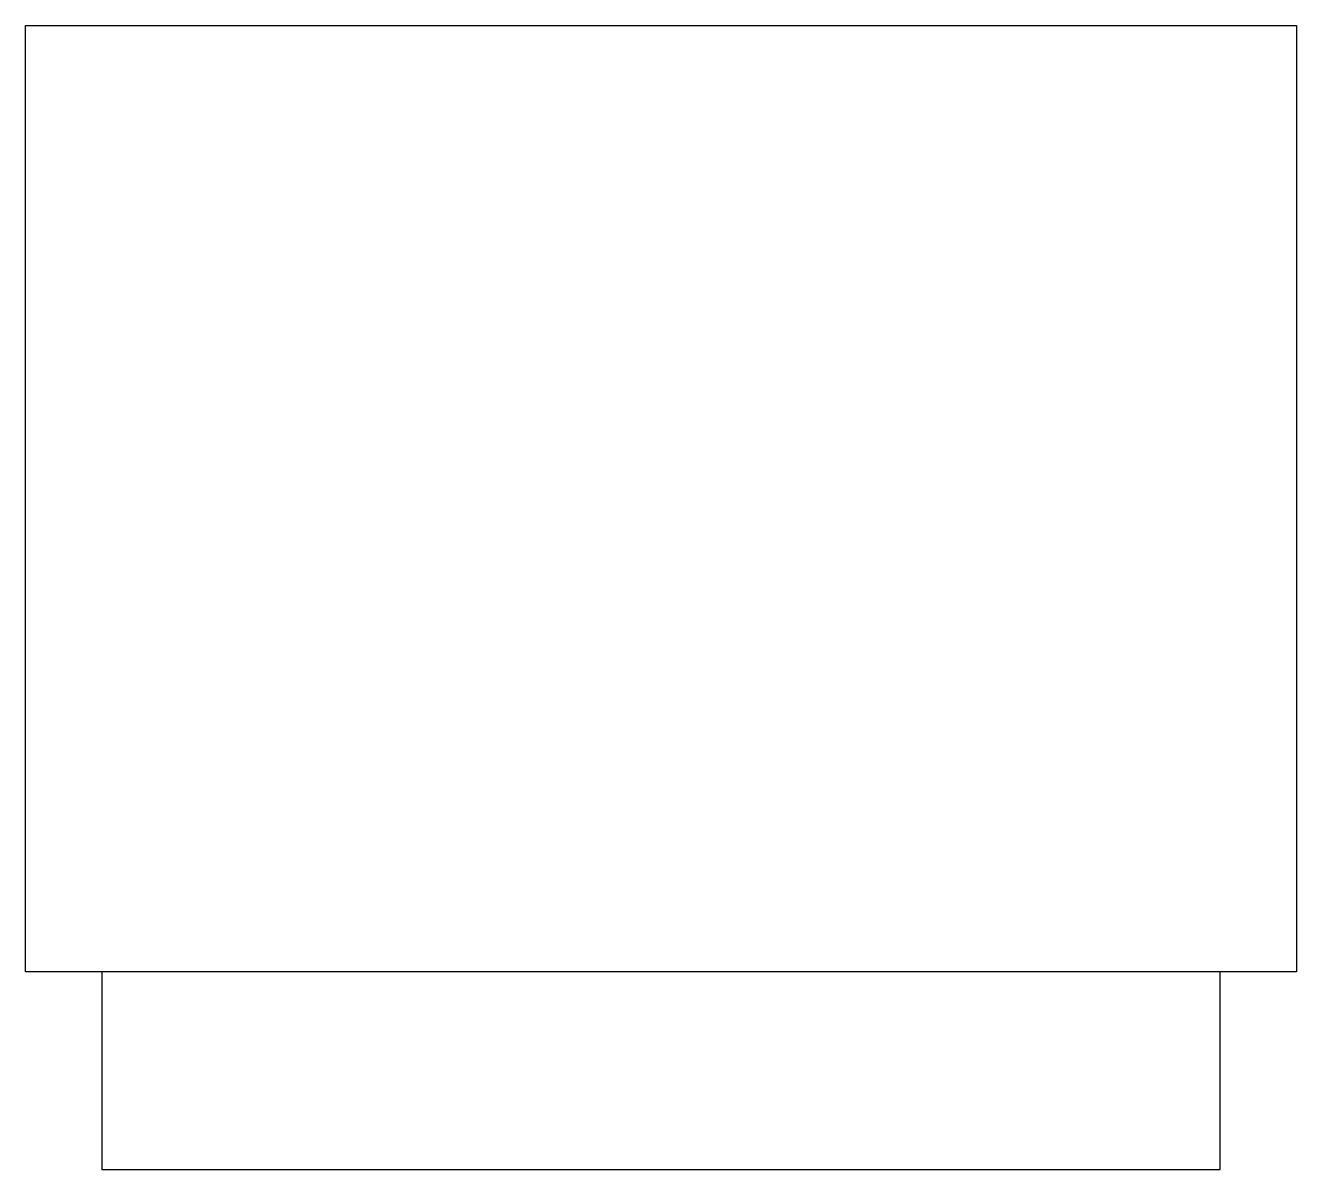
# Model space of a CAD drawing. Extents: x 16 to 1016, y -13 to 887.
import ezdxf

# ---------------------------------------------------------------- set-up
doc = ezdxf.new("R2010")
doc.units = 0
doc.header["$LTSCALE"] = 100
doc.layers.get('0').update_dxf_attribs({"linetype": 'CONTINUOUS'})

msp = doc.modelspace()

# ---------------------------------------------------------------- linework, layer by layer
at = {"color": 0}
msp.add_lwpolyline([(16.5, 886.86), (1016.5, 886.86), (1016.5, 142.53), (16.5, 142.53)], close=True, dxfattribs=at)
msp.add_lwpolyline([(76.5, 142.53), (76.5, -13.14), (956.5, -13.14), (956.5, 142.53)], dxfattribs=at)

doc.saveas('drawing.dxf')
